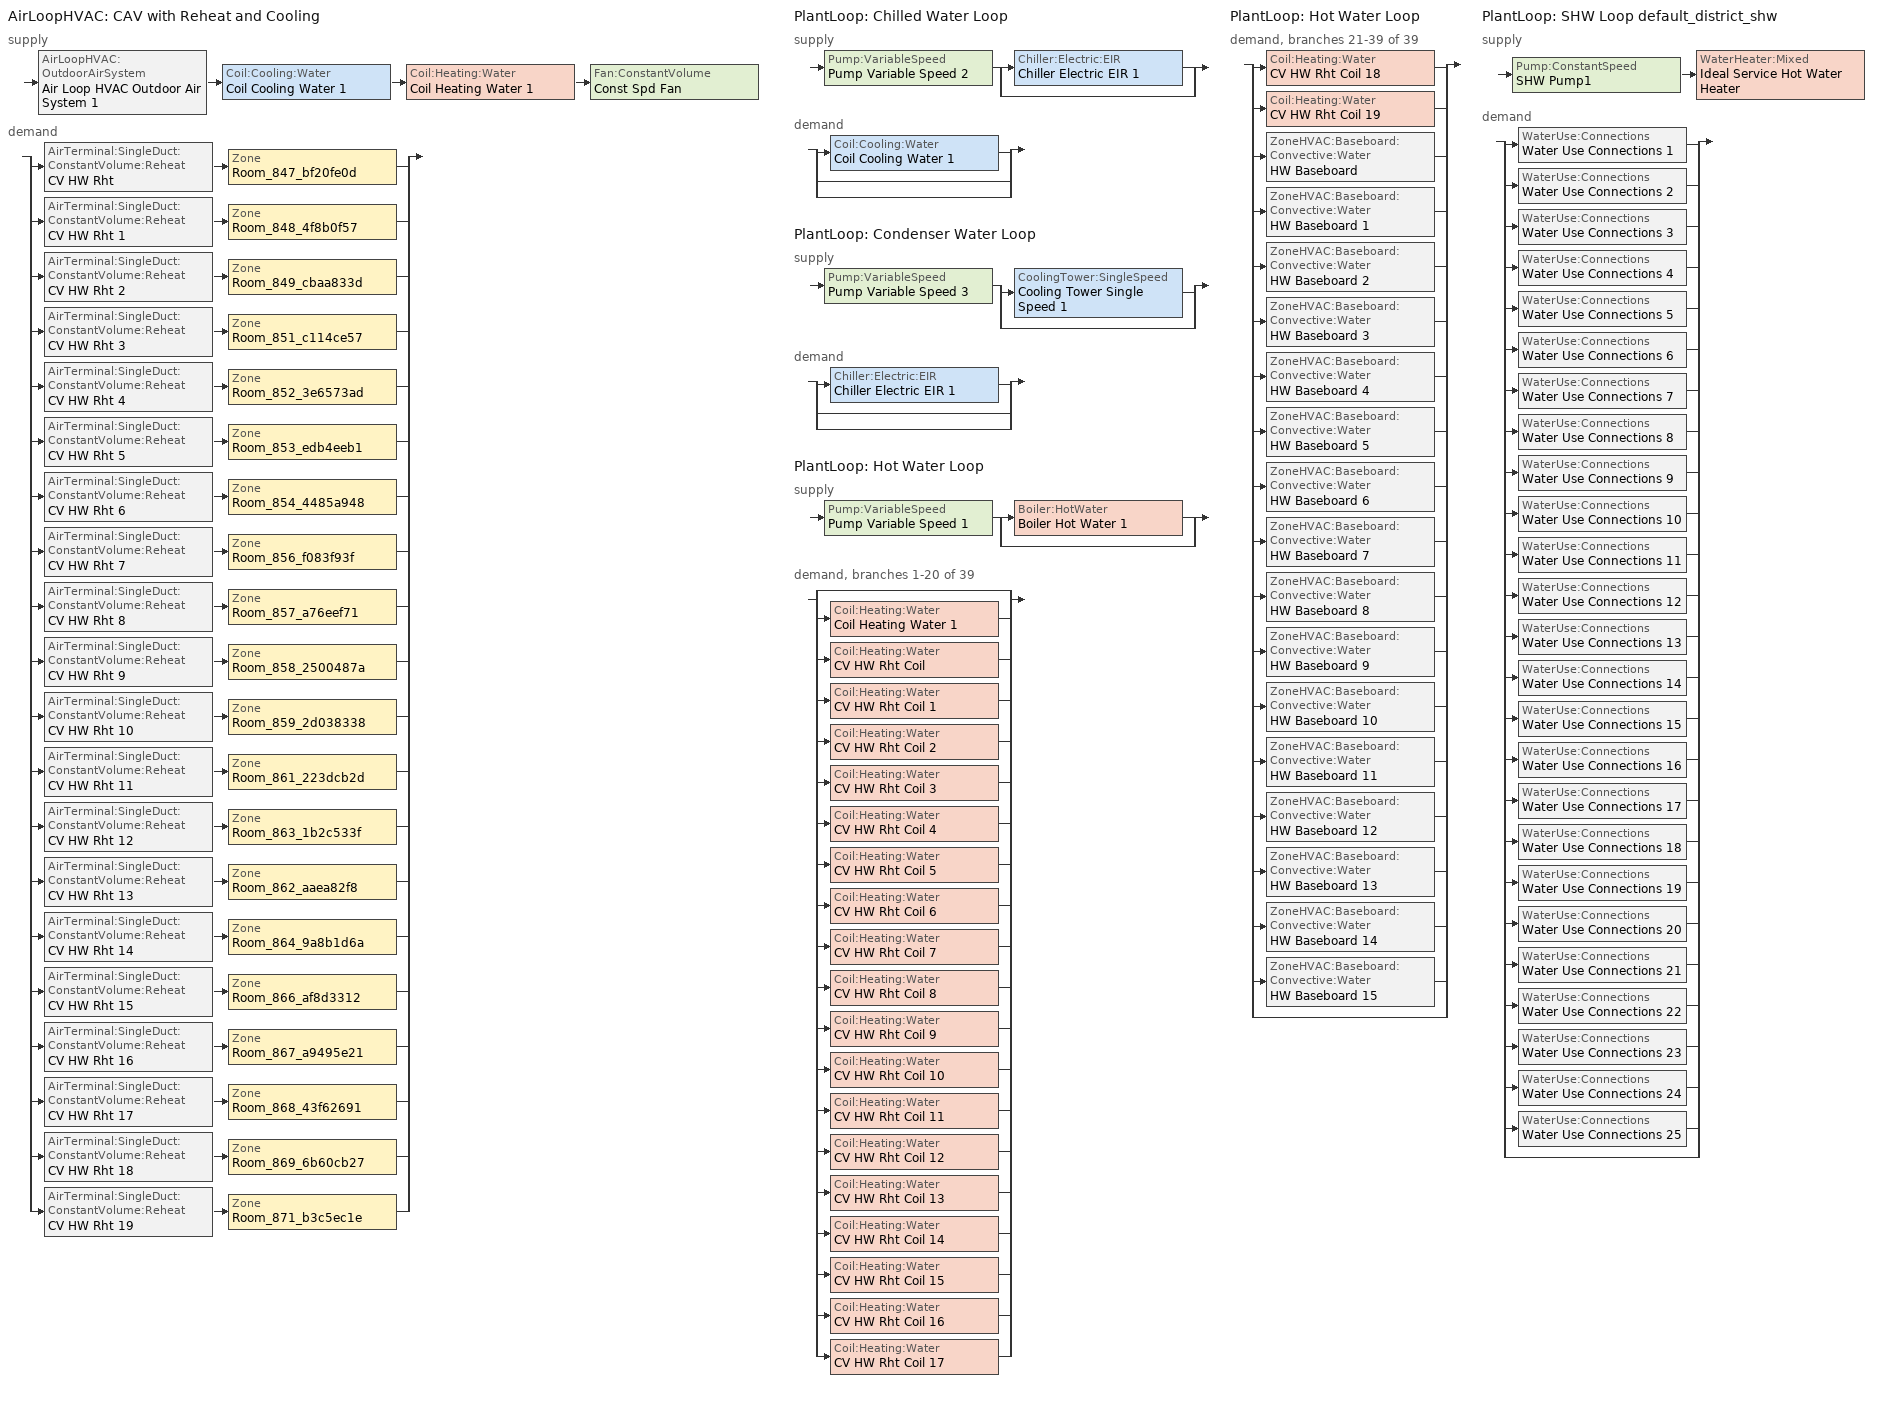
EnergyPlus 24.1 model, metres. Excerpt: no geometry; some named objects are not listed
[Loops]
AirLoopHVAC 'CAV with Reheat and Cooling'
 supply: AirLoopHVAC:OutdoorAirSystem 'Air Loop HVAC Outdoor Air System 1' > Coil:Cooling:Water 'Coil Cooling Water 1' > Coil:Heating:Water 'Coil Heating Water 1' > Fan:ConstantVolume 'Const Spd Fan'
 demand: split
  | AirTerminal:SingleDuct:ConstantVolume:Reheat 'CV HW Rht' > Zone 'Room_847_bf20fe0d'
  | AirTerminal:SingleDuct:ConstantVolume:Reheat 'CV HW Rht 1' > Zone 'Room_848_4f8b0f57'
  | AirTerminal:SingleDuct:ConstantVolume:Reheat 'CV HW Rht 2' > Zone 'Room_849_cbaa833d'
  | AirTerminal:SingleDuct:ConstantVolume:Reheat 'CV HW Rht 3' > Zone 'Room_851_c114ce57'
  | AirTerminal:SingleDuct:ConstantVolume:Reheat 'CV HW Rht 4' > Zone 'Room_852_3e6573ad'
  | AirTerminal:SingleDuct:ConstantVolume:Reheat 'CV HW Rht 5' > Zone 'Room_853_edb4eeb1'
  | AirTerminal:SingleDuct:ConstantVolume:Reheat 'CV HW Rht 6' > Zone 'Room_854_4485a948'
  | AirTerminal:SingleDuct:ConstantVolume:Reheat 'CV HW Rht 7' > Zone 'Room_856_f083f93f'
  | AirTerminal:SingleDuct:ConstantVolume:Reheat 'CV HW Rht 8' > Zone 'Room_857_a76eef71'
  | AirTerminal:SingleDuct:ConstantVolume:Reheat 'CV HW Rht 9' > Zone 'Room_858_2500487a'
  | AirTerminal:SingleDuct:ConstantVolume:Reheat 'CV HW Rht 10' > Zone 'Room_859_2d038338'
  | AirTerminal:SingleDuct:ConstantVolume:Reheat 'CV HW Rht 11' > Zone 'Room_861_223dcb2d'
  | AirTerminal:SingleDuct:ConstantVolume:Reheat 'CV HW Rht 12' > Zone 'Room_863_1b2c533f'
  | AirTerminal:SingleDuct:ConstantVolume:Reheat 'CV HW Rht 13' > Zone 'Room_862_aaea82f8'
  | AirTerminal:SingleDuct:ConstantVolume:Reheat 'CV HW Rht 14' > Zone 'Room_864_9a8b1d6a'
  | AirTerminal:SingleDuct:ConstantVolume:Reheat 'CV HW Rht 15' > Zone 'Room_866_af8d3312'
  | AirTerminal:SingleDuct:ConstantVolume:Reheat 'CV HW Rht 16' > Zone 'Room_867_a9495e21'
  | AirTerminal:SingleDuct:ConstantVolume:Reheat 'CV HW Rht 17' > Zone 'Room_868_43f62691'
  | AirTerminal:SingleDuct:ConstantVolume:Reheat 'CV HW Rht 18' > Zone 'Room_869_6b60cb27'
  | AirTerminal:SingleDuct:ConstantVolume:Reheat 'CV HW Rht 19' > Zone 'Room_871_b3c5ec1e'
PlantLoop 'Chilled Water Loop'
 supply: Pump:VariableSpeed 'Pump Variable Speed 2' > split
  | Chiller:Electric:EIR 'Chiller Electric EIR 1'
  | bypass
 demand: split
  | Coil:Cooling:Water 'Coil Cooling Water 1'
  | bypass
  | bypass
PlantLoop 'Condenser Water Loop'
 supply: Pump:VariableSpeed 'Pump Variable Speed 3' > split
  | CoolingTower:SingleSpeed 'Cooling Tower Single Speed 1'
  | bypass
 demand: split
  | Chiller:Electric:EIR 'Chiller Electric EIR 1'
  | bypass
  | bypass
PlantLoop 'Hot Water Loop'
 supply: Pump:VariableSpeed 'Pump Variable Speed 1' > split
  | Boiler:HotWater 'Boiler Hot Water 1'
  | bypass
 demand, branches 1-20 of 39: split
  | bypass
  | Coil:Heating:Water 'Coil Heating Water 1'
  | Coil:Heating:Water 'CV HW Rht Coil'
  | Coil:Heating:Water 'CV HW Rht Coil 1'
  | Coil:Heating:Water 'CV HW Rht Coil 2'
  | Coil:Heating:Water 'CV HW Rht Coil 3'
  | Coil:Heating:Water 'CV HW Rht Coil 4'
  | Coil:Heating:Water 'CV HW Rht Coil 5'
  | Coil:Heating:Water 'CV HW Rht Coil 6'
  | Coil:Heating:Water 'CV HW Rht Coil 7'
  | Coil:Heating:Water 'CV HW Rht Coil 8'
  | Coil:Heating:Water 'CV HW Rht Coil 9'
  | Coil:Heating:Water 'CV HW Rht Coil 10'
  | Coil:Heating:Water 'CV HW Rht Coil 11'
  | Coil:Heating:Water 'CV HW Rht Coil 12'
  | Coil:Heating:Water 'CV HW Rht Coil 13'
  | Coil:Heating:Water 'CV HW Rht Coil 14'
  | Coil:Heating:Water 'CV HW Rht Coil 15'
  | Coil:Heating:Water 'CV HW Rht Coil 16'
  | Coil:Heating:Water 'CV HW Rht Coil 17'
PlantLoop 'Hot Water Loop'
 demand, branches 21-39 of 39: split
  | Coil:Heating:Water 'CV HW Rht Coil 18'
  | Coil:Heating:Water 'CV HW Rht Coil 19'
  | ZoneHVAC:Baseboard:Convective:Water 'HW Baseboard'
  | ZoneHVAC:Baseboard:Convective:Water 'HW Baseboard 1'
  | ZoneHVAC:Baseboard:Convective:Water 'HW Baseboard 2'
  | ZoneHVAC:Baseboard:Convective:Water 'HW Baseboard 3'
  | ZoneHVAC:Baseboard:Convective:Water 'HW Baseboard 4'
  | ZoneHVAC:Baseboard:Convective:Water 'HW Baseboard 5'
  | ZoneHVAC:Baseboard:Convective:Water 'HW Baseboard 6'
  | ZoneHVAC:Baseboard:Convective:Water 'HW Baseboard 7'
  | ZoneHVAC:Baseboard:Convective:Water 'HW Baseboard 8'
  | ZoneHVAC:Baseboard:Convective:Water 'HW Baseboard 9'
  | ZoneHVAC:Baseboard:Convective:Water 'HW Baseboard 10'
  | ZoneHVAC:Baseboard:Convective:Water 'HW Baseboard 11'
  | ZoneHVAC:Baseboard:Convective:Water 'HW Baseboard 12'
  | ZoneHVAC:Baseboard:Convective:Water 'HW Baseboard 13'
  | ZoneHVAC:Baseboard:Convective:Water 'HW Baseboard 14'
  | ZoneHVAC:Baseboard:Convective:Water 'HW Baseboard 15'
  | bypass
PlantLoop 'SHW Loop default_district_shw'
 supply: Pump:ConstantSpeed 'SHW Pump1' > WaterHeater:Mixed 'Ideal Service Hot Water Heater'
 demand: split
  | WaterUse:Connections 'Water Use Connections 1'
  | WaterUse:Connections 'Water Use Connections 2'
  | WaterUse:Connections 'Water Use Connections 3'
  | WaterUse:Connections 'Water Use Connections 4'
  | WaterUse:Connections 'Water Use Connections 5'
  | WaterUse:Connections 'Water Use Connections 6'
  | WaterUse:Connections 'Water Use Connections 7'
  | WaterUse:Connections 'Water Use Connections 8'
  | WaterUse:Connections 'Water Use Connections 9'
  | WaterUse:Connections 'Water Use Connections 10'
  | WaterUse:Connections 'Water Use Connections 11'
  | WaterUse:Connections 'Water Use Connections 12'
  | WaterUse:Connections 'Water Use Connections 13'
  | WaterUse:Connections 'Water Use Connections 14'
  | WaterUse:Connections 'Water Use Connections 15'
  | WaterUse:Connections 'Water Use Connections 16'
  | WaterUse:Connections 'Water Use Connections 17'
  | WaterUse:Connections 'Water Use Connections 18'
  | WaterUse:Connections 'Water Use Connections 19'
  | WaterUse:Connections 'Water Use Connections 20'
  | WaterUse:Connections 'Water Use Connections 21'
  | WaterUse:Connections 'Water Use Connections 22'
  | WaterUse:Connections 'Water Use Connections 23'
  | WaterUse:Connections 'Water Use Connections 24'
  | WaterUse:Connections 'Water Use Connections 25'
  | bypass
[ZoneControl:Thermostat] Temperature Difference Between Cutout And Setpoint {deltaC}=0
Name | Zone or ZoneList | Control Type Schedule | Control 1
Room_847_bf20fe0d Thermostat | Room_847_bf20fe0d | Room_847_bf20fe0d Thermostat Schedule | MediumOffice Building_Setpoint
Room_848_4f8b0f57 Thermostat | Room_848_4f8b0f57 | Room_848_4f8b0f57 Thermostat Schedule | MediumOffice Building_Setpoint 1
Room_849_cbaa833d Thermostat | Room_849_cbaa833d | Room_849_cbaa833d Thermostat Schedule | MediumOffice Building_Setpoint 2
Room_851_c114ce57 Thermostat | Room_851_c114ce57 | Room_851_c114ce57 Thermostat Schedule | MediumOffice Building_Setpoint 4
Room_852_3e6573ad Thermostat | Room_852_3e6573ad | Room_852_3e6573ad Thermostat Schedule | MediumOffice Building_Setpoint 5
Room_853_edb4eeb1 Thermostat | Room_853_edb4eeb1 | Room_853_edb4eeb1 Thermostat Schedule | MediumOffice Building_Setpoint 6
Room_854_4485a948 Thermostat | Room_854_4485a948 | Room_854_4485a948 Thermostat Schedule | MediumOffice Building_Setpoint 7
Room_856_f083f93f Thermostat | Room_856_f083f93f | Room_856_f083f93f Thermostat Schedule | MediumOffice Building_Setpoint 9
Room_857_a76eef71 Thermostat | Room_857_a76eef71 | Room_857_a76eef71 Thermostat Schedule | MediumOffice Building_Setpoint 10
Room_858_2500487a Thermostat | Room_858_2500487a | Room_858_2500487a Thermostat Schedule | MediumOffice Building_Setpoint 11
Room_859_2d038338 Thermostat | Room_859_2d038338 | Room_859_2d038338 Thermostat Schedule | MediumOffice Building_Setpoint 12
Room_861_223dcb2d Thermostat | Room_861_223dcb2d | Room_861_223dcb2d Thermostat Schedule | MediumOffice Building_Setpoint 14
Room_862_aaea82f8 Thermostat | Room_862_aaea82f8 | Room_862_aaea82f8 Thermostat Schedule | MediumOffice Building_Setpoint 15
Room_863_1b2c533f Thermostat | Room_863_1b2c533f | Room_863_1b2c533f Thermostat Schedule | MediumOffice Building_Setpoint 16
Room_864_9a8b1d6a Thermostat | Room_864_9a8b1d6a | Room_864_9a8b1d6a Thermostat Schedule | MediumOffice Building_Setpoint 17
Room_866_af8d3312 Thermostat | Room_866_af8d3312 | Room_866_af8d3312 Thermostat Schedule | MediumOffice Building_Setpoint 19
Room_867_a9495e21 Thermostat | Room_867_a9495e21 | Room_867_a9495e21 Thermostat Schedule | MediumOffice Building_Setpoint 20
Room_868_43f62691 Thermostat | Room_868_43f62691 | Room_868_43f62691 Thermostat Schedule | MediumOffice Building_Setpoint 21
Room_869_6b60cb27 Thermostat | Room_869_6b60cb27 | Room_869_6b60cb27 Thermostat Schedule | MediumOffice Building_Setpoint 22
Room_871_b3c5ec1e Thermostat | Room_871_b3c5ec1e | Room_871_b3c5ec1e Thermostat Schedule | MediumOffice Building_Setpoint 24
[ThermostatSetpoint:DualSetpoint] Heating Setpoint Temperature Schedule=NECB-A-Thermostat Setpoint-Heating; Cooling Setpoint Temperature Schedule=NECB-A-Thermostat Setpoint-Cooling
MediumOffice Building_Setpoint; MediumOffice Building_Setpoint 1; MediumOffice Building_Setpoint 2; MediumOffice Building_Setpoint 4; MediumOffice Building_Setpoint 5; MediumOffice Building_Setpoint 6; MediumOffice Building_Setpoint 7; MediumOffice Building_Setpoint 9; MediumOffice Building_Setpoint 10; MediumOffice Building_Setpoint 11; MediumOffice Building_Setpoint 12; MediumOffice Building_Setpoint 14; MediumOffice Building_Setpoint 15; MediumOffice Building_Setpoint 16; MediumOffice Building_Setpoint 17; MediumOffice Building_Setpoint 19; MediumOffice Building_Setpoint 20; MediumOffice Building_Setpoint 21; MediumOffice Building_Setpoint 22; MediumOffice Building_Setpoint 24
[ZoneHVAC:Baseboard:Convective:Water] Availability Schedule=Always On Discrete hvac_library; Heating Design Capacity Method=HeatingDesignCapacity; Heating Design Capacity {W}=Autosize; Heating Design Capacity Per Floor Area {W/m2}=0; Fraction of Autosized Heating Design Capacity=0.8; U-Factor Times Area Value {W/K}=Autosize; Maximum Water Flow Rate {m3/s}=Autosize; Convergence Tolerance=0.001
HW Baseboard; HW Baseboard 1; HW Baseboard 2; HW Baseboard 3; HW Baseboard 4; HW Baseboard 5; HW Baseboard 6; HW Baseboard 7; HW Baseboard 8; HW Baseboard 9; HW Baseboard 10; HW Baseboard 11; HW Baseboard 12; HW Baseboard 13; HW Baseboard 14; HW Baseboard 15
[AirTerminal:SingleDuct:ConstantVolume:Reheat] Availability Schedule=Always On Discrete hvac_library; Maximum Air Flow Rate {m3/s}=Autosize; Maximum Hot Water or Steam Flow Rate {m3/s}=Autosize; Minimum Hot Water or Steam Flow Rate {m3/s}=0; Convergence Tolerance=0.001; Maximum Reheat Air Temperature {C}=35
Name | Reheat Coil
CV HW Rht | CV HW Rht Coil
CV HW Rht 1 | CV HW Rht Coil 1
CV HW Rht 2 | CV HW Rht Coil 2
CV HW Rht 3 | CV HW Rht Coil 3
CV HW Rht 4 | CV HW Rht Coil 4
CV HW Rht 5 | CV HW Rht Coil 5
CV HW Rht 6 | CV HW Rht Coil 6
CV HW Rht 7 | CV HW Rht Coil 7
CV HW Rht 8 | CV HW Rht Coil 8
CV HW Rht 9 | CV HW Rht Coil 9
CV HW Rht 10 | CV HW Rht Coil 10
CV HW Rht 11 | CV HW Rht Coil 11
CV HW Rht 13 | CV HW Rht Coil 13
CV HW Rht 12 | CV HW Rht Coil 12
CV HW Rht 14 | CV HW Rht Coil 14
CV HW Rht 15 | CV HW Rht Coil 15
CV HW Rht 16 | CV HW Rht Coil 16
CV HW Rht 17 | CV HW Rht Coil 17
CV HW Rht 18 | CV HW Rht Coil 18
CV HW Rht 19 | CV HW Rht Coil 19
[Coil:Heating:Water] U-Factor Times Area Value {W/K}=Autosize; Maximum Water Flow Rate {m3/s}=Autosize; Performance Input Method=UFactorTimesAreaAndDesignWaterFlowRate; Rated Capacity {W}=Autosize; Rated Inlet Water Temperature {C}=82.2; Rated Inlet Air Temperature {C}=16.6; Rated Outlet Water Temperature {C}=71.1; Rated Outlet Air Temperature {C}=32.2; Rated Ratio for Air and Water Convection=0.5
Name | Availability Schedule
CV HW Rht Coil; CV HW Rht Coil 1; CV HW Rht Coil 2; CV HW Rht Coil 3; CV HW Rht Coil 4; CV HW Rht Coil 5; CV HW Rht Coil 6; CV HW Rht Coil 7; CV HW Rht Coil 8; CV HW Rht Coil 9; CV HW Rht Coil 10; CV HW Rht Coil 11; CV HW Rht Coil 13; CV HW Rht Coil 12; CV HW Rht Coil 14; CV HW Rht Coil 15; CV HW Rht Coil 16; CV HW Rht Coil 17; CV HW Rht Coil 18; CV HW Rht Coil 19 | Always On Discrete hvac_library
Coil Heating Water 1 | Always On Discrete
[Zone equipment]
Room_847_bf20fe0d: HW Baseboard, CV HW Rht
Room_848_4f8b0f57: HW Baseboard 1, CV HW Rht 1
Room_849_cbaa833d: HW Baseboard 2, CV HW Rht 2
Room_851_c114ce57: HW Baseboard 3, CV HW Rht 3
Room_852_3e6573ad: HW Baseboard 4, CV HW Rht 4
Room_853_edb4eeb1: HW Baseboard 5, CV HW Rht 5
Room_854_4485a948: HW Baseboard 6, CV HW Rht 6
Room_856_f083f93f: HW Baseboard 7, CV HW Rht 7
Room_857_a76eef71: HW Baseboard 8, CV HW Rht 8
Room_858_2500487a: HW Baseboard 9, CV HW Rht 9
Room_859_2d038338: HW Baseboard 10, CV HW Rht 10
Room_861_223dcb2d: HW Baseboard 11, CV HW Rht 11
Room_862_aaea82f8: HW Baseboard 12, CV HW Rht 13
Room_863_1b2c533f: HW Baseboard 13, CV HW Rht 12
Room_864_9a8b1d6a: HW Baseboard 14, CV HW Rht 14
Room_866_af8d3312: HW Baseboard 15, CV HW Rht 15
Room_867_a9495e21: CV HW Rht 16
Room_868_43f62691: CV HW Rht 17
Room_869_6b60cb27: CV HW Rht 18
Room_871_b3c5ec1e: CV HW Rht 19
[Sizing:Zone] Zone Cooling Design Supply Air Temperature Input Method=SupplyAirTemperature; Zone Cooling Design Supply Air Temperature {C}=14; Zone Cooling Design Supply Air Temperature Difference {deltaC}=11.11; Zone Heating Design Supply Air Temperature Input Method=SupplyAirTemperature; Zone Heating Design Supply Air Temperature {C}=40; Zone Heating Design Supply Air Temperature Difference {deltaC}=11.11; Zone Cooling Design Supply Air Humidity Ratio {kgWater/kgDryAir}=0.0085; Zone Heating Design Supply Air Humidity Ratio {kgWater/kgDryAir}=0.008; Cooling Design Air Flow Method=DesignDay; Cooling Design Air Flow Rate {m3/s}=0; Cooling Minimum Air Flow per Zone Floor Area {m3/s-m2}=0.000762; Cooling Minimum Air Flow {m3/s}=0; Cooling Minimum Air Flow Fraction=0; Heating Design Air Flow Method=DesignDay; Heating Design Air Flow Rate {m3/s}=0; Heating Maximum Air Flow per Zone Floor Area {m3/s-m2}=0.002032; Heating Maximum Air Flow {m3/s}=0.141576; Heating Maximum Air Flow Fraction=0.3; Account for Dedicated Outdoor Air System=No; Zone Load Sizing Method=Sensible Load Only No Latent Load; Zone Latent Cooling Design Supply Air Humidity Ratio Input Method=HumidityRatioDifference; Zone Cooling Design Supply Air Humidity Ratio Difference {kgWater/kgDryAir}=0.005; Zone Latent Heating Design Supply Air Humidity Ratio Input Method=HumidityRatioDifference; Zone Humidification Design Supply Air Humidity Ratio Difference {kgWater/kgDryAir}=0.005
Name | Design Specification Outdoor Air Object
Room_847_bf20fe0d | Room_847_bf20fe0d DSOA Space List
Room_848_4f8b0f57 | Room_848_4f8b0f57 DSOA Space List
Room_849_cbaa833d | Room_849_cbaa833d DSOA Space List
Room_851_c114ce57 | Room_851_c114ce57 DSOA Space List
Room_852_3e6573ad | Room_852_3e6573ad DSOA Space List
Room_853_edb4eeb1 | Room_853_edb4eeb1 DSOA Space List
Room_854_4485a948 | Room_854_4485a948 DSOA Space List
Room_856_f083f93f | Room_856_f083f93f DSOA Space List
Room_857_a76eef71 | Room_857_a76eef71 DSOA Space List
Room_858_2500487a | Room_858_2500487a DSOA Space List
Room_859_2d038338 | Room_859_2d038338 DSOA Space List
Room_861_223dcb2d | Room_861_223dcb2d DSOA Space List
Room_862_aaea82f8 | Room_862_aaea82f8 DSOA Space List
Room_863_1b2c533f | Room_863_1b2c533f DSOA Space List
Room_864_9a8b1d6a | Room_864_9a8b1d6a DSOA Space List
Room_866_af8d3312 | Room_866_af8d3312 DSOA Space List
Room_867_a9495e21 | Room_867_a9495e21 DSOA Space List
Room_868_43f62691 | Room_868_43f62691 DSOA Space List
Room_869_6b60cb27 | Room_869_6b60cb27 DSOA Space List
Room_871_b3c5ec1e | Room_871_b3c5ec1e DSOA Space List
[Controller:MechanicalVentilation]
Controller Mechanical Ventilation 1: Availability Schedule=Always On Discrete; Demand Controlled Ventilation=No; System Outdoor Air Method=ZoneSum; Zone or ZoneList Name 1=Room_847_bf20fe0d; Design Specification Outdoor Air Object Name 1=MediumOffice Building_Ventilation; Zone or ZoneList Name 2=Room_848_4f8b0f57; Design Specification Outdoor Air Object Name 2=MediumOffice Building_Ventilation; Zone or ZoneList Name 3=Room_849_cbaa833d; Design Specification Outdoor Air Object Name 3=MediumOffice Building_Ventilation; Zone or ZoneList Name 4=Room_851_c114ce57; Design Specification Outdoor Air Object Name 4=MediumOffice Building_Ventilation; Zone or ZoneList Name 5=Room_852_3e6573ad; Design Specification Outdoor Air Object Name 5=MediumOffice Building_Ventilation; Zone or ZoneList Name 6=Room_853_edb4eeb1; Design Specification Outdoor Air Object Name 6=MediumOffice Building_Ventilation; Zone or ZoneList Name 7=Room_854_4485a948; Design Specification Outdoor Air Object Name 7=MediumOffice Building_Ventilation; Zone or ZoneList Name 8=Room_856_f083f93f; Design Specification Outdoor Air Object Name 8=MediumOffice Building_Ventilation; Zone or ZoneList Name 9=Room_857_a76eef71; Design Specification Outdoor Air Object Name 9=MediumOffice Building_Ventilation; Zone or ZoneList Name 10=Room_858_2500487a; Design Specification Outdoor Air Object Name 10=MediumOffice Building_Ventilation; Zone or ZoneList Name 11=Room_859_2d038338; Design Specification Outdoor Air Object Name 11=MediumOffice Building_Ventilation; Zone or ZoneList Name 12=Room_861_223dcb2d; Design Specification Outdoor Air Object Name 12=MediumOffice Building_Ventilation; Zone or ZoneList Name 13=Room_862_aaea82f8; Design Specification Outdoor Air Object Name 13=MediumOffice Building_Ventilation; Zone or ZoneList Name 14=Room_863_1b2c533f; Design Specification Outdoor Air Object Name 14=MediumOffice Building_Ventilation; Zone or ZoneList Name 15=Room_864_9a8b1d6a; Design Specification Outdoor Air Object Name 15=MediumOffice Building_Ventilation; Zone or ZoneList Name 16=Room_866_af8d3312; Design Specification Outdoor Air Object Name 16=MediumOffice Building_Ventilation; Zone or ZoneList Name 17=Room_867_a9495e21; Design Specification Outdoor Air Object Name 17=MediumOffice Building_Ventilation; Zone or ZoneList Name 18=Room_868_43f62691; Design Specification Outdoor Air Object Name 18=MediumOffice Building_Ventilation; Zone or ZoneList Name 19=Room_869_6b60cb27; Design Specification Outdoor Air Object Name 19=MediumOffice Building_Ventilation; Zone or ZoneList Name 20=Room_871_b3c5ec1e; Design Specification Outdoor Air Object Name 20=MediumOffice Building_Ventilation
[DesignSpecification:OutdoorAir]
MediumOffice Building_Ventilation: Outdoor Air Method=Sum; Outdoor Air Flow per Person {m3/s-person}=0.00175762; Outdoor Air Flow per Zone Floor Area {m3/s-m2}=0.000336663; Outdoor Air Flow per Zone {m3/s}=0; Outdoor Air Flow Air Changes per Hour {1/hr}=0
[DesignSpecification:OutdoorAir:SpaceList] Space Design Specification Outdoor Air Object Name 1=MediumOffice Building_Ventilation
Name | Space Name 1
Room_847_bf20fe0d DSOA Space List | Room_847_bf20fe0d_Space
Room_848_4f8b0f57 DSOA Space List | Room_848_4f8b0f57_Space
Room_849_cbaa833d DSOA Space List | Room_849_cbaa833d_Space
Room_851_c114ce57 DSOA Space List | Room_851_c114ce57_Space
Room_852_3e6573ad DSOA Space List | Room_852_3e6573ad_Space
Room_853_edb4eeb1 DSOA Space List | Room_853_edb4eeb1_Space
Room_854_4485a948 DSOA Space List | Room_854_4485a948_Space
Room_856_f083f93f DSOA Space List | Room_856_f083f93f_Space
Room_857_a76eef71 DSOA Space List | Room_857_a76eef71_Space
Room_858_2500487a DSOA Space List | Room_858_2500487a_Space
Room_859_2d038338 DSOA Space List | Room_859_2d038338_Space
Room_861_223dcb2d DSOA Space List | Room_861_223dcb2d_Space
Room_862_aaea82f8 DSOA Space List | Room_862_aaea82f8_Space
Room_863_1b2c533f DSOA Space List | Room_863_1b2c533f_Space
Room_864_9a8b1d6a DSOA Space List | Room_864_9a8b1d6a_Space
Room_866_af8d3312 DSOA Space List | Room_866_af8d3312_Space
Room_867_a9495e21 DSOA Space List | Room_867_a9495e21_Space
Room_868_43f62691 DSOA Space List | Room_868_43f62691_Space
Room_869_6b60cb27 DSOA Space List | Room_869_6b60cb27_Space
Room_871_b3c5ec1e DSOA Space List | Room_871_b3c5ec1e_Space
[AirLoopHVAC]
CAV with Reheat and Cooling: Design Supply Air Flow Rate {m3/s}=AutoSize; Design Return Air Flow Fraction of Supply Air Flow=1
[Sizing:System]
CAV with Reheat and Cooling: Type of Load to Size On=Sensible; Design Outdoor Air Flow Rate {m3/s}=Autosize; Central Heating Maximum System Air Flow Ratio=0.3; Preheat Design Temperature {C}=7; Preheat Design Humidity Ratio {kgWater/kgDryAir}=0.008; Precool Design Temperature {C}=12.8; Precool Design Humidity Ratio {kgWater/kgDryAir}=0.008; Central Cooling Design Supply Air Temperature {C}=12.8; Central Heating Design Supply Air Temperature {C}=12.8; Type of Zone Sum to Use=NonCoincident; 100% Outdoor Air in Cooling=Yes; 100% Outdoor Air in Heating=Yes; Central Cooling Design Supply Air Humidity Ratio {kgWater/kgDryAir}=0.0085; Central Heating Design Supply Air Humidity Ratio {kgWater/kgDryAir}=0.008; Cooling Supply Air Flow Rate Method=DesignDay; Cooling Supply Air Flow Rate {m3/s}=0; Cooling Supply Air Flow Rate Per Floor Area {m3/s-m2}=0.00996765; Cooling Fraction of Autosized Cooling Supply Air Flow Rate=1; Cooling Supply Air Flow Rate Per Unit Cooling Capacity {m3/s-W}=3.94755e-05; Heating Supply Air Flow Rate Method=DesignDay; Heating Supply Air Flow Rate {m3/s}=0; Heating Supply Air Flow Rate Per Floor Area {m3/s-m2}=0.00996765; Heating Fraction of Autosized Heating Supply Air Flow Rate=1; Heating Fraction of Autosized Cooling Supply Air Flow Rate=1; Heating Supply Air Flow Rate Per Unit Heating Capacity {m3/s-W}=3.15882e-05; System Outdoor Air Method=ZoneSum; Zone Maximum Outdoor Air Fraction=1; Cooling Design Capacity Method=CoolingDesignCapacity; Cooling Design Capacity {W}=Autosize; Cooling Design Capacity Per Floor Area {W/m2}=234.7; Fraction of Autosized Cooling Design Capacity=1; Heating Design Capacity Method=HeatingDesignCapacity; Heating Design Capacity {W}=Autosize; Heating Design Capacity Per Floor Area {W/m2}=157; Fraction of Autosized Heating Design Capacity=1; Central Cooling Capacity Control Method=OnOff; Occupant Diversity=Autosize
[Controller:WaterCoil] Control Variable=Temperature; Actuator Variable=Flow; Controller Convergence Tolerance {deltaC}=Autosize; Maximum Actuated Flow {m3/s}=Autosize; Minimum Actuated Flow {m3/s}=0
Name | Action
Controller Water Coil 2 | Reverse
Controller Water Coil 1 | Normal
[Controller:OutdoorAir]
Controller Outdoor Air 1: Minimum Outdoor Air Flow Rate {m3/s}=0; Maximum Outdoor Air Flow Rate {m3/s}=Autosize; Economizer Control Type=NoEconomizer; Economizer Control Action Type=ModulateFlow; Economizer Maximum Limit Dry-Bulb Temperature {C}=28; Economizer Maximum Limit Enthalpy {J/kg}=64000; Economizer Minimum Limit Dry-Bulb Temperature {C}=-100; Lockout Type=NoLockout; Minimum Limit Type=FixedMinimum; Mechanical Ventilation Controller=Controller Mechanical Ventilation 1; High Humidity Control=No; Control High Indoor Humidity Based on Outdoor Humidity Ratio=Yes; Heat Recovery Bypass Control Type=BypassWhenWithinEconomizerLimits; Economizer Operation Staging=InterlockedWithMechanicalCooling
[SetpointManager:MixedAir] Control Variable=Temperature
Node 26 OS Default SPM; Node 27 OS Default SPM; Node 28 OS Default SPM
[Coil:Cooling:Water]
Coil Cooling Water 1: Availability Schedule=Always On Discrete; Design Water Flow Rate {m3/s}=Autosize; Design Air Flow Rate {m3/s}=Autosize; Design Inlet Water Temperature {C}=Autosize; Design Inlet Air Temperature {C}=Autosize; Design Outlet Air Temperature {C}=Autosize; Design Inlet Air Humidity Ratio {kgWater/kgDryAir}=Autosize; Design Outlet Air Humidity Ratio {kgWater/kgDryAir}=Autosize; Type of Analysis=SimpleAnalysis; Heat Exchanger Configuration=CrossFlow
[Fan:ConstantVolume]
Const Spd Fan: Availability Schedule=Always On Discrete; Fan Total Efficiency=0.7; Pressure Rise {Pa}=250; Maximum Flow Rate {m3/s}=AutoSize; Motor Efficiency=0.9; Motor In Airstream Fraction=1
[SetpointManager:Warmest]
Warmest Zone Supply Air Temp Reset: Control Variable=Temperature; HVAC Air Loop=CAV with Reheat and Cooling; Minimum Setpoint Temperature {C}=15; Maximum Setpoint Temperature {C}=26; Strategy=MaximumTemperature
[PlantLoop] Fluid Type=Water; Maximum Loop Flow Rate {m3/s}=Autosize; Minimum Loop Flow Rate {m3/s}=0; Plant Loop Volume {m3}=Autocalculate; Load Distribution Scheme=Optimal; Plant Loop Demand Calculation Scheme=SingleSetpoint; Common Pipe Simulation=None
Name | Plant Equipment Operation Scheme | Maximum Loop Temperature {C} | Minimum Loop Temperature {C}
Chilled Water Loop | Chilled Water Loop Operation Schemes | 100 | 0
Condenser Water Loop | Condenser Water Loop Operation Schemes | 100 | 0
Hot Water Loop | Hot Water Loop Operation Schemes | 100 | 0
SHW Loop default_district_shw | SHW Loop default_district_shw Operation Schemes | 60 | 10
[Sizing:Plant] Sizing Option=NonCoincident; Zone Timesteps in Averaging Window=1; Coincident Sizing Factor Mode=None
Name | Loop Type | Design Loop Exit Temperature {C} | Loop Design Temperature Difference {deltaC}
Chilled Water Loop | Cooling | 7.22 | 6.67
Condenser Water Loop | Condenser | 29.4 | 5.6
Hot Water Loop | Heating | 82 | 11
SHW Loop default_district_shw | Heating | 60 | 5
[Pump:VariableSpeed] Design Maximum Flow Rate {m3/s}=Autosize; Design Pump Head {Pa}=179352; Design Power Consumption {W}=Autosize; Motor Efficiency=0.9; Fraction of Motor Inefficiencies to Fluid Stream=0; Coefficient 1 of the Part Load Performance Curve=0; Coefficient 2 of the Part Load Performance Curve=1; Coefficient 3 of the Part Load Performance Curve=0; Coefficient 4 of the Part Load Performance Curve=0; Design Minimum Flow Rate {m3/s}=0; Pump Control Type=Intermittent; Skin Loss Radiative Fraction=0.5; Design Power Sizing Method=PowerPerFlowPerPressure; Design Electric Power per Unit Flow Rate {W/(m3/s)}=348701.1; Design Shaft Power per Unit Flow Rate per Unit Head {W/((m3/s)-Pa)}=1.28205; Design Minimum Flow Rate Fraction=0
Pump Variable Speed 2; Pump Variable Speed 3; Pump Variable Speed 1
[Chiller:Electric:EIR]
Chiller Electric EIR 1: Reference Capacity {W}=Autosize; Reference COP {W/W}=5.5; Reference Leaving Chilled Water Temperature {C}=6.67; Reference Entering Condenser Fluid Temperature {C}=29.4; Reference Chilled Water Flow Rate {m3/s}=Autosize; Reference Condenser Fluid Flow Rate {m3/s}=Autosize; Cooling Capacity Function of Temperature Curve=Curve Biquadratic 1; Electric Input to Cooling Output Ratio Function of Temperature Curve=Curve Biquadratic 2; Electric Input to Cooling Output Ratio Function of Part Load Ratio Curve=Curve Quadratic 1; Minimum Part Load Ratio=0.1; Maximum Part Load Ratio=1; Optimum Part Load Ratio=1; Minimum Unloading Ratio=0.2; Condenser Type=WaterCooled; Condenser Fan Power Ratio {W/W}=0; Fraction of Compressor Electric Consumption Rejected by Condenser=1; Leaving Chilled Water Lower Temperature Limit {C}=2; Chiller Flow Mode=NotModulated; Sizing Factor=1; Basin Heater Capacity {W/K}=0; Basin Heater Setpoint Temperature {C}=10; Condenser Heat Recovery Relative Capacity Fraction=1
[SetpointManager:Scheduled] Control Variable=Temperature
Name | Schedule
Setpoint Manager Scheduled 4 | Chilled_Water_Temperature
Setpoint Manager Scheduled 3 | Hot_Water_Temperature
Setpoint Manager Scheduled 1 | 60C Hot Water
[PlantEquipmentOperationSchemes] Control Scheme Schedule Name 1=Always On Discrete
Name | Control Scheme Object Type 1 | Control Scheme Name 1
Chilled Water Loop Operation Schemes | PlantEquipmentOperation:CoolingLoad | Chilled Water Loop Cooling Operation Scheme
Condenser Water Loop Operation Schemes | PlantEquipmentOperation:CoolingLoad | Condenser Water Loop Cooling Operation Scheme
Hot Water Loop Operation Schemes | PlantEquipmentOperation:HeatingLoad | Hot Water Loop Heating Operation Scheme
SHW Loop default_district_shw Operation Schemes | PlantEquipmentOperation:HeatingLoad | SHW Loop default_district_shw Heating Operation Scheme
[PlantEquipmentOperation:CoolingLoad] Load Range Lower Limit 1 {W}=0; Load Range Upper Limit 1 {W}=1000000000
Name | Range Equipment List Name 1
Chilled Water Loop Cooling Operation Scheme | Chilled Water Loop Cooling Equipment List
Condenser Water Loop Cooling Operation Scheme | Condenser Water Loop Cooling Equipment List
[PlantEquipmentList]
Chilled Water Loop Cooling Equipment List: Chiller:Electric:EIR, Chiller Electric EIR 1
Condenser Water Loop Cooling Equipment List: CoolingTower:SingleSpeed, Cooling Tower Single Speed 1
Hot Water Loop Heating Equipment List: Boiler:HotWater, Boiler Hot Water 1
SHW Loop default_district_shw Heating Equipment List: WaterHeater:Mixed, Ideal Service Hot Water Heater
[CoolingTower:SingleSpeed]
Cooling Tower Single Speed 1: Design Water Flow Rate {m3/s}=Autosize; Design Air Flow Rate {m3/s}=Autosize; Design Fan Power {W}=Autosize; Design U-Factor Times Area Value {W/K}=Autosize; Free Convection Regime Air Flow Rate {m3/s}=Autosize; Free Convection Regime Air Flow Rate Sizing Factor=0.1; Free Convection Regime U-Factor Times Area Value {W/K}=Autosize; Free Convection U-Factor Times Area Value Sizing Factor=0.1; Performance Input Method=UFactorTimesAreaAndDesignWaterFlowRate; Heat Rejection Capacity and Nominal Capacity Sizing Ratio=1.25; Free Convection Capacity {W}=0; Free Convection Nominal Capacity Sizing Factor=0.1; Design Inlet Air Dry-Bulb Temperature {C}=35; Design Inlet Air Wet-Bulb Temperature {C}=25.6; Design Approach Temperature {deltaC}=Autosize; Design Range Temperature {deltaC}=Autosize; Basin Heater Capacity {W/K}=0; Basin Heater Setpoint Temperature {C}=2; Evaporation Loss Mode=LossFactor; Evaporation Loss Factor {percent/K}=0.2; Drift Loss Percent {percent}=0.008; Blowdown Calculation Mode=ConcentrationRatio; Blowdown Concentration Ratio=3; Capacity Control=FanCycling; Number of Cells=1; Cell Control=MinimalCell; Cell Minimum  Water Flow Rate Fraction=0.33; Cell Maximum Water Flow Rate Fraction=2.5; Sizing Factor=1
[SetpointManager:FollowOutdoorAirTemperature]
Setpoint Manager Follow Outdoor Air Temperature 1: Control Variable=Temperature; Reference Temperature Type=OutdoorAirWetBulb; Offset Temperature Difference {deltaC}=1.5; Maximum Setpoint Temperature {C}=80; Minimum Setpoint Temperature {C}=6
[Boiler:HotWater]
Boiler Hot Water 1: Fuel Type=NaturalGas; Nominal Capacity {W}=Autosize; Nominal Thermal Efficiency=0.8; Efficiency Curve Temperature Evaluation Variable=LeavingBoiler; Normalized Boiler Efficiency Curve=Boiler Efficiency; Design Water Flow Rate {m3/s}=Autosize; Minimum Part Load Ratio=0; Maximum Part Load Ratio=1; Optimum Part Load Ratio=1; Water Outlet Upper Temperature Limit {C}=99; Boiler Flow Mode=ConstantFlow; On Cycle Parasitic Electric Load {W}=0; Sizing Factor=1; Off Cycle Parasitic Fuel Load {W}=0
[PlantEquipmentOperation:HeatingLoad] Load Range Lower Limit 1 {W}=0; Load Range Upper Limit 1 {W}=1000000000
Name | Range Equipment List Name 1
Hot Water Loop Heating Operation Scheme | Hot Water Loop Heating Equipment List
SHW Loop default_district_shw Heating Operation Scheme | SHW Loop default_district_shw Heating Equipment List
[Pump:ConstantSpeed]
SHW Pump1: Design Flow Rate {m3/s}=Autosize; Design Pump Head {Pa}=29891; Design Power Consumption {W}=Autosize; Motor Efficiency=0.9; Fraction of Motor Inefficiencies to Fluid Stream=0; Pump Control Type=Intermittent; Design Power Sizing Method=PowerPerFlowPerPressure; Design Electric Power per Unit Flow Rate {W/(m3/s)}=348701.1; Design Shaft Power per Unit Flow Rate per Unit Head {W-s/m3-Pa}=1.28205
[WaterHeater:Mixed]
Ideal Service Hot Water Heater: Tank Volume {m3}=0; Setpoint Temperature Schedule=Schedule Ruleset 2; Deadband Temperature Difference {deltaC}=2; Maximum Temperature Limit {C}=82.22; Heater Control Type=Modulate; Heater Maximum Capacity {W}=1000000; Heater Ignition Minimum Flow Rate {m3/s}=0; Heater Ignition Delay {s}=0; Heater Fuel Type=DistrictHeatingWater; Heater Thermal Efficiency=1; Off Cycle Parasitic Fuel Consumption Rate {W}=20; Off Cycle Parasitic Fuel Type=DistrictHeatingWater; Off Cycle Parasitic Heat Fraction to Tank=0.8; On Cycle Parasitic Fuel Consumption Rate {W}=0; On Cycle Parasitic Fuel Type=DistrictHeatingWater; On Cycle Parasitic Heat Fraction to Tank=0; Ambient Temperature Indicator=Schedule; Ambient Temperature Schedule=22C Ambient Condition; Off Cycle Loss Coefficient to Ambient Temperature {W/K}=0; Off Cycle Loss Fraction to Zone=1; On Cycle Loss Coefficient to Ambient Temperature {W/K}=0; On Cycle Loss Fraction to Zone=1; Use Side Effectiveness=1; Source Side Effectiveness=1; Use Side Design Flow Rate {m3/s}=Autosize; Source Side Design Flow Rate {m3/s}=Autosize; Indirect Water Heating Recovery Time {hr}=1.5; Source Side Flow Control Mode=IndirectHeatPrimarySetpoint
[WaterHeater:Sizing]
Ideal Service Hot Water Heater: Design Mode=PeakDraw; Time Storage Can Meet Peak Draw {hr}=0.538503; Time for Tank Recovery {hr}=0; Nominal Tank Volume for Autosizing Plant Connections {m3}=1
[WaterUse:Connections] Hot Water Supply Temperature Schedule=60.0C Hot Water; Drain Water Heat Exchanger Type=None; Drain Water Heat Exchanger Destination=Plant
Name | Water Use Equipment Name 1
Water Use Connections 1 | MediumOffice Building_Service Hot Water..Room_847_bf20fe0d
Water Use Connections 2 | MediumOffice Building_Service Hot Water..Room_848_4f8b0f57
Water Use Connections 3 | MediumOffice Building_Service Hot Water..Room_849_cbaa833d
Water Use Connections 4; Water Use Connections 9; Water Use Connections 14; Water Use Connections 19; Water Use Connections 24
Water Use Connections 5 | MediumOffice Building_Service Hot Water..Room_851_c114ce57
Water Use Connections 6 | MediumOffice Building_Service Hot Water..Room_852_3e6573ad
Water Use Connections 7 | MediumOffice Building_Service Hot Water..Room_853_edb4eeb1
Water Use Connections 8 | MediumOffice Building_Service Hot Water..Room_854_4485a948
Water Use Connections 10 | MediumOffice Building_Service Hot Water..Room_856_f083f93f
Water Use Connections 11 | MediumOffice Building_Service Hot Water..Room_857_a76eef71
Water Use Connections 12 | MediumOffice Building_Service Hot Water..Room_858_2500487a
Water Use Connections 13 | MediumOffice Building_Service Hot Water..Room_859_2d038338
Water Use Connections 15 | MediumOffice Building_Service Hot Water..Room_861_223dcb2d
Water Use Connections 16 | MediumOffice Building_Service Hot Water..Room_862_aaea82f8
Water Use Connections 17 | MediumOffice Building_Service Hot Water..Room_863_1b2c533f
Water Use Connections 18 | MediumOffice Building_Service Hot Water..Room_864_9a8b1d6a
Water Use Connections 20 | MediumOffice Building_Service Hot Water..Room_866_af8d3312
Water Use Connections 21 | MediumOffice Building_Service Hot Water..Room_867_a9495e21
Water Use Connections 22 | MediumOffice Building_Service Hot Water..Room_868_43f62691
Water Use Connections 23 | MediumOffice Building_Service Hot Water..Room_869_6b60cb27
Water Use Connections 25 | MediumOffice Building_Service Hot Water..Room_871_b3c5ec1e
[WaterUse:Equipment] Flow Rate Fraction Schedule=MediumOffice Building_Service Hot Water Schedule; Target Temperature Schedule=60.0C Hot Water; Sensible Fraction Schedule=0.2 Hot Water Sensible Fraction; Latent Fraction Schedule=0.05 Hot Water Latent Fraction
Name | Peak Flow Rate {m3/s} | Zone
MediumOffice Building_Service Hot Water..Room_847_bf20fe0d | 2.30651e-06 | Room_847_bf20fe0d
MediumOffice Building_Service Hot Water..Room_848_4f8b0f57 | 2.30651e-06 | Room_848_4f8b0f57
MediumOffice Building_Service Hot Water..Room_849_cbaa833d | 2.30651e-06 | Room_849_cbaa833d
MediumOffice Building_Service Hot Water..Room_851_c114ce57 | 2.30651e-06 | Room_851_c114ce57
MediumOffice Building_Service Hot Water..Room_852_3e6573ad | 4.51062e-06 | Room_852_3e6573ad
MediumOffice Building_Service Hot Water..Room_853_edb4eeb1 | 4.51062e-06 | Room_853_edb4eeb1
MediumOffice Building_Service Hot Water..Room_854_4485a948 | 4.51062e-06 | Room_854_4485a948
MediumOffice Building_Service Hot Water..Room_856_f083f93f | 4.51062e-06 | Room_856_f083f93f
MediumOffice Building_Service Hot Water..Room_857_a76eef71 | 2.30651e-06 | Room_857_a76eef71
MediumOffice Building_Service Hot Water..Room_858_2500487a | 2.30651e-06 | Room_858_2500487a
MediumOffice Building_Service Hot Water..Room_859_2d038338 | 2.30651e-06 | Room_859_2d038338
MediumOffice Building_Service Hot Water..Room_861_223dcb2d | 2.30651e-06 | Room_861_223dcb2d
MediumOffice Building_Service Hot Water..Room_862_aaea82f8 | 4.51063e-06 | Room_862_aaea82f8
MediumOffice Building_Service Hot Water..Room_863_1b2c533f | 4.51063e-06 | Room_863_1b2c533f
MediumOffice Building_Service Hot Water..Room_864_9a8b1d6a | 4.51063e-06 | Room_864_9a8b1d6a
MediumOffice Building_Service Hot Water..Room_866_af8d3312 | 4.51063e-06 | Room_866_af8d3312
MediumOffice Building_Service Hot Water..Room_867_a9495e21 | 1.2427e-05 | Room_867_a9495e21
MediumOffice Building_Service Hot Water..Room_868_43f62691 | 1.2427e-05 | Room_868_43f62691
MediumOffice Building_Service Hot Water..Room_869_6b60cb27 | 1.2427e-05 | Room_869_6b60cb27
MediumOffice Building_Service Hot Water..Room_871_b3c5ec1e | 1.2427e-05 | Room_871_b3c5ec1e
[Schedule:Day:Interval]
Schedule Day 34; Schedule Day 33; NECB-A-Thermostat Setpoint-Heating_Hol 1: No, 24:00, 18
Schedule Day 32; NECB-A-Thermostat Setpoint-Heating_Default: No, 06:00, 18, 07:00, 20, 21:00, 22, 24:00, 18
Schedule Day 28; Schedule Day 27; NECB-A-Thermostat Setpoint-Cooling_Hol 1: No, 24:00, 35
Schedule Day 26; NECB-A-Thermostat Setpoint-Cooling_Default: No, 06:00, 35, 21:00, 24, 24:00, 35
Chilled_Water_Temperature_Default; Chilled_Water_Temperature_Summer_Design_Day; Chilled_Water_Temperature_Winter_Design_Day: No, 24:00, 6.7
Hot_Water_Temperature_Default; Hot_Water_Temperature_Summer_Design_Day; Hot_Water_Temperature_Winter_Design_Day: No, 24:00, 67
MediumOffice Building_Service Hot Water Schedule_Hol 1; MediumOffice Building_Service Hot Water Schedule_Sunday: No, 06:00, 0, 11:00, 0.04, 13:00, 0.06, 14:00, 0.09, 15:00, 0.06, 18:00, 0.04, 24:00, 0
MediumOffice Building_Service Hot Water Schedule_SmrDsn 1; Schedule Day 5: No, 06:00, 0, 07:00, 0.07, 08:00, 0.19, 09:00, 0.35, 10:00, 0.38, 11:00, 0.39, 12:00, 0.47, 13:00, 0.57, 14:00, 0.54, 15:00, 0.34, 16:00, 0.33, 17:00, 0.44, 18:00, 0.26, 19:00, 0.21, 20:00, 0.15, 21:00, 0.17, 22:00, 0.08, 24:00, 0.05
MediumOffice Building_Service Hot Water Schedule_WntrDsn 1; Schedule Day 6: No, 06:00, 0, 07:00, 0.07, 08:00, 0.11, 09:00, 0.15, 10:00, 0.21, 11:00, 0.19, 12:00, 0.23, 13:00, 0.2, 14:00, 0.19, 15:00, 0.15, 16:00, 0.13, 17:00, 0.14, 19:00, 0.07, 24:00, 0
Schedule Day 15; Schedule Day 18; Schedule Day 20: No, 24:00, 60
Schedule Day 16: No, 24:00, 0.2
Schedule Day 17: No, 24:00, 0.05
Schedule Day 21: No, 24:00, 22
[Schedule:Week:Daily]
NECB-A-Thermostat Setpoint-Heating Week Rule - Jan1-Dec31: Schedule Day 34, Schedule Day 32, Schedule Day 32, Schedule Day 32, Schedule Day 32, Schedule Day 32, Schedule Day 33, NECB-A-Thermostat Setpoint-Heating_Hol 1, NECB-A-Thermostat Setpoint-Heating_Default, NECB-A-Thermostat Setpoint-Heating_Default, NECB-A-Thermostat Setpoint-Heating_Default, NECB-A-Thermostat Setpoint-Heating_Default
NECB-A-Thermostat Setpoint-Cooling Week Rule - Jan1-Dec31: Schedule Day 28, Schedule Day 26, Schedule Day 26, Schedule Day 26, Schedule Day 26, Schedule Day 26, Schedule Day 27, NECB-A-Thermostat Setpoint-Cooling_Hol 1, NECB-A-Thermostat Setpoint-Cooling_Default, NECB-A-Thermostat Setpoint-Cooling_Default, NECB-A-Thermostat Setpoint-Cooling_Default, NECB-A-Thermostat Setpoint-Cooling_Default
0.05 Hot Water Latent Fraction Week Rule - Jan1-Dec31: Schedule Day 17, Schedule Day 17, Schedule Day 17, Schedule Day 17, Schedule Day 17, Schedule Day 17, Schedule Day 17, Schedule Day 17, Schedule Day 17, Schedule Day 17, Schedule Day 17, Schedule Day 17
0.2 Hot Water Sensible Fraction Week Rule - Jan1-Dec31: Schedule Day 16, Schedule Day 16, Schedule Day 16, Schedule Day 16, Schedule Day 16, Schedule Day 16, Schedule Day 16, Schedule Day 16, Schedule Day 16, Schedule Day 16, Schedule Day 16, Schedule Day 16
22C Ambient Condition Week Rule - Jan1-Dec31: Schedule Day 21, Schedule Day 21, Schedule Day 21, Schedule Day 21, Schedule Day 21, Schedule Day 21, Schedule Day 21, Schedule Day 21, Schedule Day 21, Schedule Day 21, Schedule Day 21, Schedule Day 21
60.0C Hot Water Week Rule - Jan1-Dec31: Schedule Day 15, Schedule Day 15, Schedule Day 15, Schedule Day 15, Schedule Day 15, Schedule Day 15, Schedule Day 15, Schedule Day 15, Schedule Day 15, Schedule Day 15, Schedule Day 15, Schedule Day 15
60C Hot Water Week Rule - Jan1-Dec31: Schedule Day 18, Schedule Day 18, Schedule Day 18, Schedule Day 18, Schedule Day 18, Schedule Day 18, Schedule Day 18, Schedule Day 18, Schedule Day 18, Schedule Day 18, Schedule Day 18, Schedule Day 18
Chilled_Water_Temperature Week Rule - Jan1-Dec31: Chilled_Water_Temperature_Default, Chilled_Water_Temperature_Default, Chilled_Water_Temperature_Default, Chilled_Water_Temperature_Default, Chilled_Water_Temperature_Default, Chilled_Water_Temperature_Default, Chilled_Water_Temperature_Default, Chilled_Water_Temperature_Default, Chilled_Water_Temperature_Summer_Design_Day, Chilled_Water_Temperature_Winter_Design_Day, Chilled_Water_Temperature_Default, Chilled_Water_Temperature_Default
Hot_Water_Temperature Week Rule - Jan1-Dec31: Hot_Water_Temperature_Default, Hot_Water_Temperature_Default, Hot_Water_Temperature_Default, Hot_Water_Temperature_Default, Hot_Water_Temperature_Default, Hot_Water_Temperature_Default, Hot_Water_Temperature_Default, Hot_Water_Temperature_Default, Hot_Water_Temperature_Summer_Design_Day, Hot_Water_Temperature_Winter_Design_Day, Hot_Water_Temperature_Default, Hot_Water_Temperature_Default
MediumOffice Building_Service Hot Water Schedule Week Rule - Jan1-Dec31: MediumOffice Building_Service Hot Water Schedule_Sunday, Schedule Day 5, Schedule Day 5, Schedule Day 5, Schedule Day 5, Schedule Day 5, Schedule Day 6, MediumOffice Building_Service Hot Water Schedule_Hol 1, MediumOffice Building_Service Hot Water Schedule_SmrDsn 1, MediumOffice Building_Service Hot Water Schedule_WntrDsn 1, MediumOffice Building_Service Hot Water Schedule_Sunday, MediumOffice Building_Service Hot Water Schedule_Sunday
Schedule Ruleset 2 Week Rule - Jan1-Dec31: Schedule Day 20, Schedule Day 20, Schedule Day 20, Schedule Day 20, Schedule Day 20, Schedule Day 20, Schedule Day 20, Schedule Day 20, Schedule Day 20, Schedule Day 20, Schedule Day 20, Schedule Day 20
[Schedule:Year]
NECB-A-Thermostat Setpoint-Heating: NECB-A-Thermostat Setpoint-Heating Week Rule - Jan1-Dec31, 1, 1, 12, 31
NECB-A-Thermostat Setpoint-Cooling: NECB-A-Thermostat Setpoint-Cooling Week Rule - Jan1-Dec31, 1, 1, 12, 31
0.05 Hot Water Latent Fraction: 0.05 Hot Water Latent Fraction Week Rule - Jan1-Dec31, 1, 1, 12, 31
0.2 Hot Water Sensible Fraction: 0.2 Hot Water Sensible Fraction Week Rule - Jan1-Dec31, 1, 1, 12, 31
22C Ambient Condition: 22C Ambient Condition Week Rule - Jan1-Dec31, 1, 1, 12, 31
60.0C Hot Water: 60.0C Hot Water Week Rule - Jan1-Dec31, 1, 1, 12, 31
60C Hot Water: 60C Hot Water Week Rule - Jan1-Dec31, 1, 1, 12, 31
Chilled_Water_Temperature: Chilled_Water_Temperature Week Rule - Jan1-Dec31, 1, 1, 12, 31
Hot_Water_Temperature: Hot_Water_Temperature Week Rule - Jan1-Dec31, 1, 1, 12, 31
MediumOffice Building_Service Hot Water Schedule: MediumOffice Building_Service Hot Water Schedule Week Rule - Jan1-Dec31, 1, 1, 12, 31
Schedule Ruleset 2: Schedule Ruleset 2 Week Rule - Jan1-Dec31, 1, 1, 12, 31
[Schedule:Compact]
Room_847_bf20fe0d Thermostat Schedule; Room_848_4f8b0f57 Thermostat Schedule; Room_849_cbaa833d Thermostat Schedule; Room_851_c114ce57 Thermostat Schedule; Room_852_3e6573ad Thermostat Schedule; Room_853_edb4eeb1 Thermostat Schedule; Room_854_4485a948 Thermostat Schedule; Room_856_f083f93f Thermostat Schedule; Room_857_a76eef71 Thermostat Schedule; Room_858_2500487a Thermostat Schedule; Room_859_2d038338 Thermostat Schedule; Room_861_223dcb2d Thermostat Schedule; Room_862_aaea82f8 Thermostat Schedule; Room_863_1b2c533f Thermostat Schedule; Room_864_9a8b1d6a Thermostat Schedule; Room_866_af8d3312 Thermostat Schedule; Room_867_a9495e21 Thermostat Schedule; Room_868_43f62691 Thermostat Schedule; Room_869_6b60cb27 Thermostat Schedule; Room_871_b3c5ec1e Thermostat Schedule: Through: 12/31, For: AllDays, Until: 24:00, 4
[Schedule:Constant] Hourly Value=1
Always On Discrete hvac_library; Always On Discrete
[Curve:Biquadratic]
Name | Coefficient1 Constant | Coefficient2 x | Coefficient3 x**2 | Coefficient4 y | Coefficient5 y**2 | Coefficient6 x*y | Minimum Value of x {BasedOnField A2} | Maximum Value of x {BasedOnField A2} | Minimum Value of y {BasedOnField A3} | Maximum Value of y {BasedOnField A3} | Input Unit Type for X | Input Unit Type for Y | Output Unit Type
Curve Biquadratic 1 | 0.258 | 0.0389 | -0.000217 | 0.0469 | -0.000943 | -0.000343 | 5 | 10 | 24 | 35
Curve Biquadratic 2 | 0.934 | -0.0582 | 0.0045 | 0.00243 | 0.000486 | -0.00122 | 5 | 10 | 24 | 35
Boiler Efficiency | 1 | 0 | 0 | 0 | 0 | 0 | 0 | 1 | 0 | 1 | Dimensionless | Dimensionless | Dimensionless
[Curve:Quadratic]
Curve Quadratic 1: Coefficient1 Constant=0.222903; Coefficient2 x=0.313387; Coefficient3 x**2=0.46371; Minimum Value of x {BasedOnField A2}=0; Maximum Value of x {BasedOnField A2}=1
